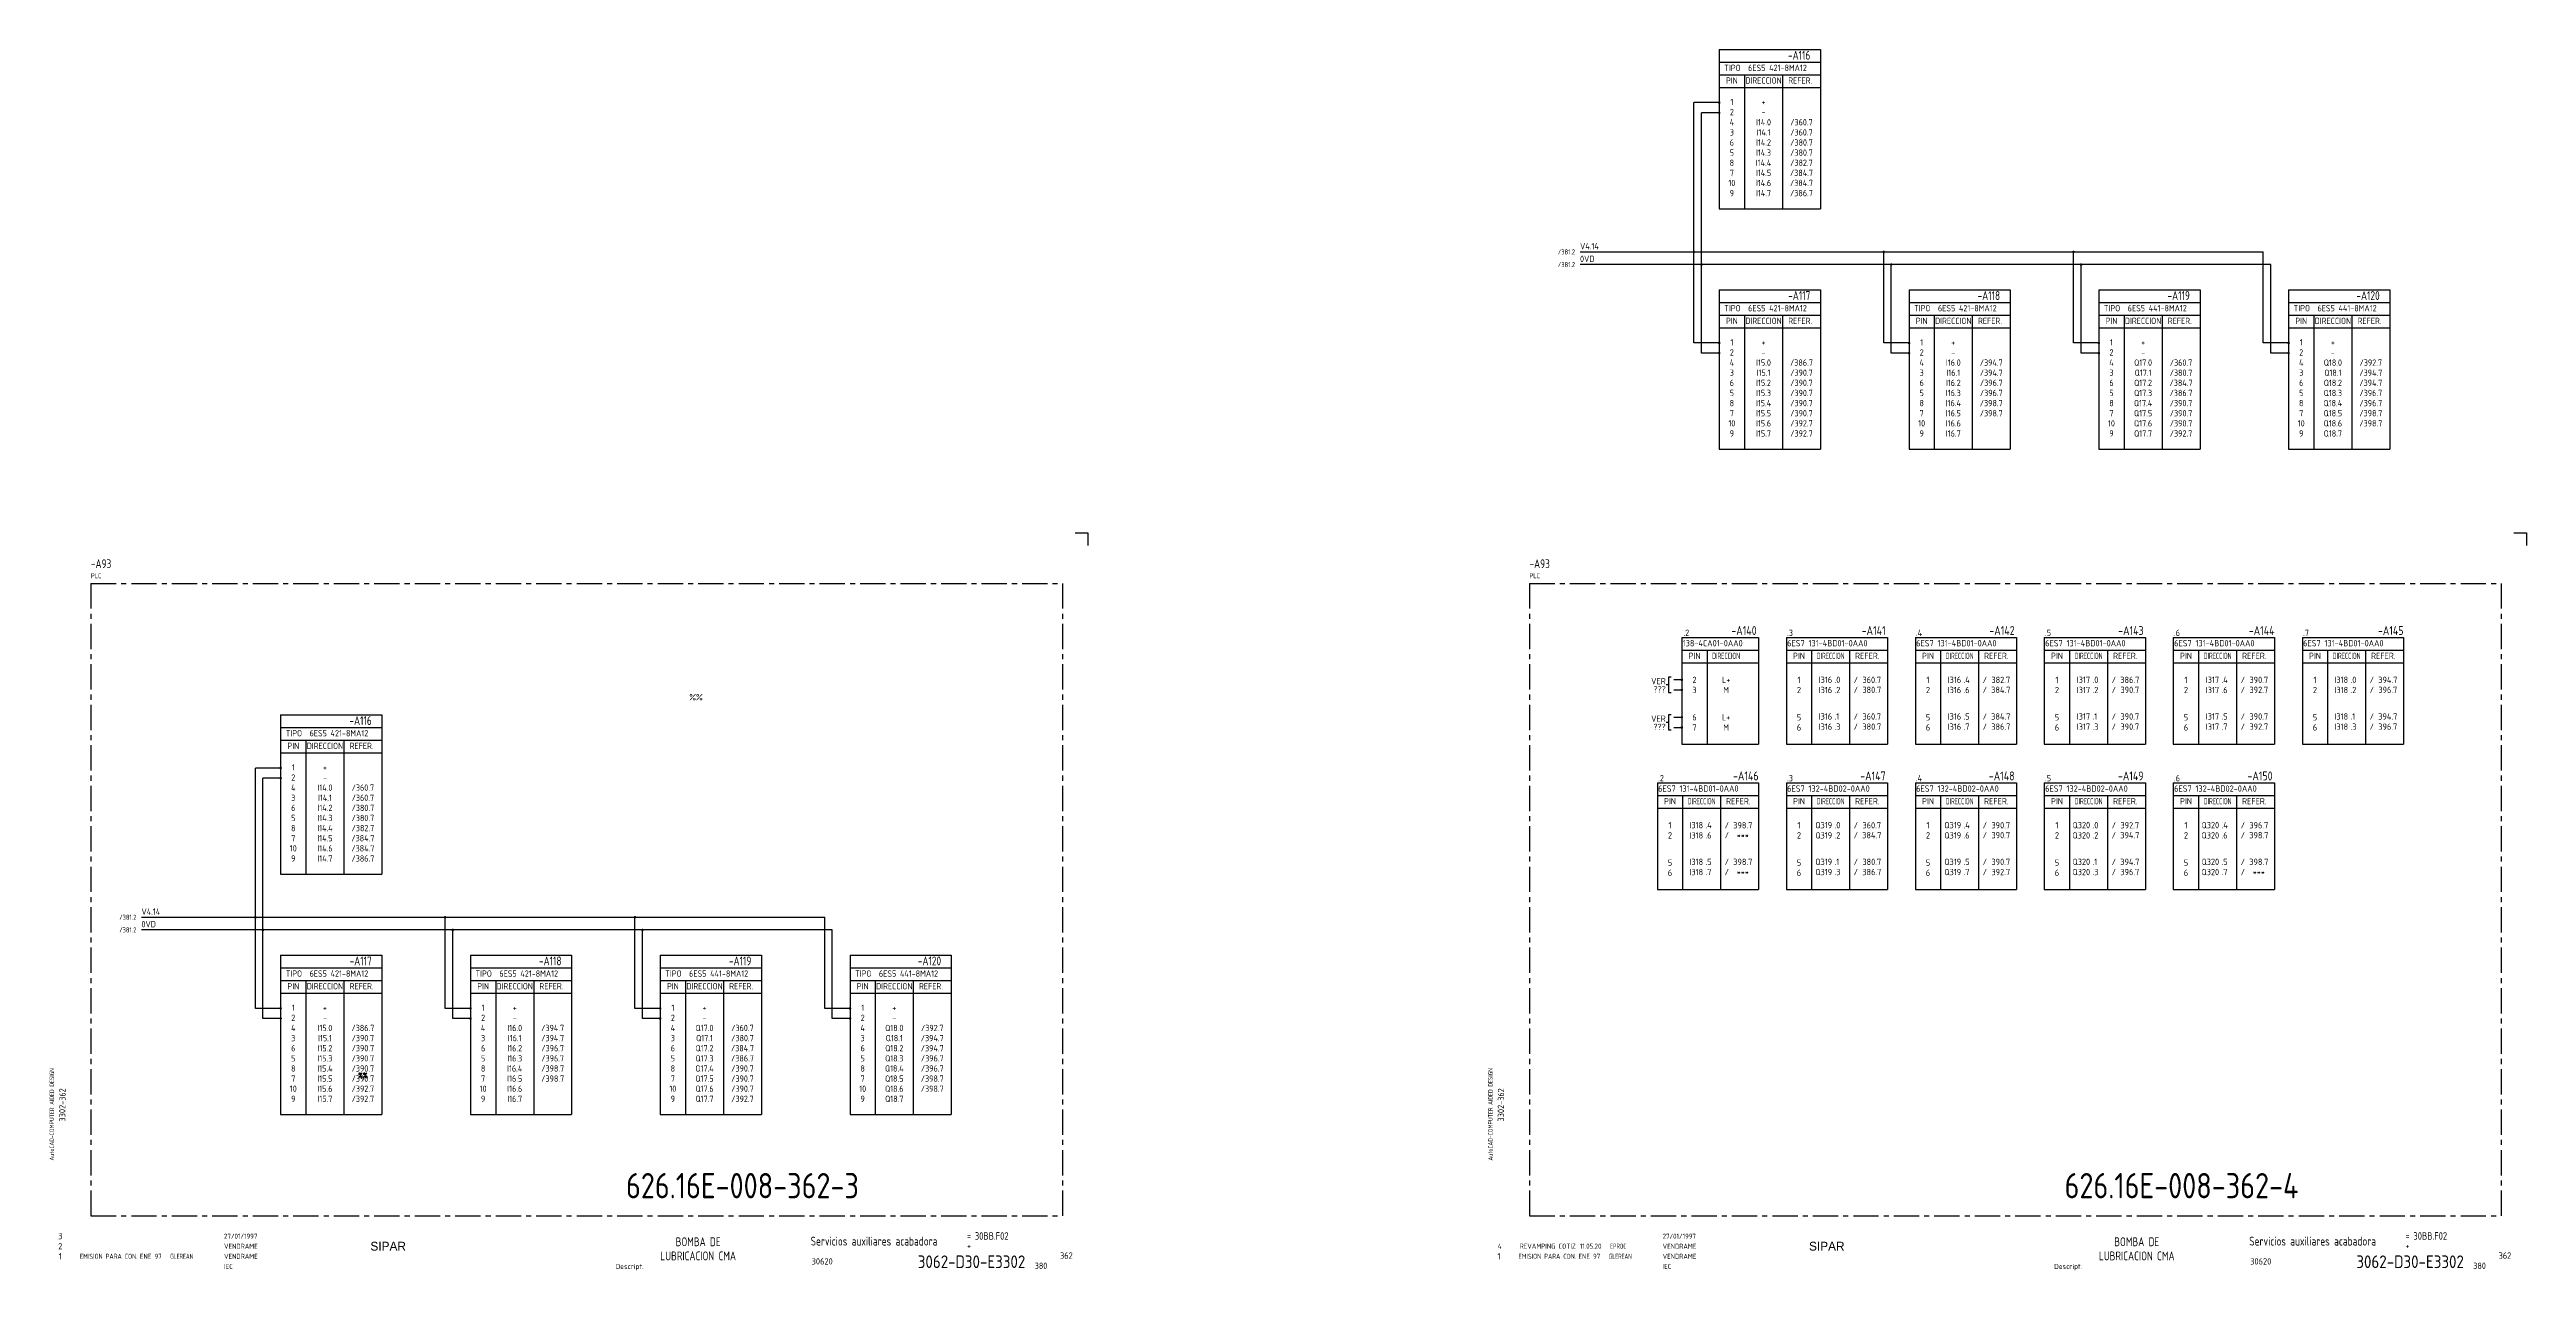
# Model space of a CAD drawing. Extents: x 10 to 988, y 5 to 488.
import ezdxf
from ezdxf.enums import TextEntityAlignment as Align

# ---------------------------------------------------------------- set-up
doc = ezdxf.new("R2010")
doc.units = 0
doc.header["$LTSCALE"] = 8
doc.header["$MEASUREMENT"] = 0
doc.linetypes.add('CENTER', pattern=[2, 1.25, -0.25, 0.25, -0.25])
doc.layers.get('0').update_dxf_attribs({"linetype": 'CONTINUOUS'})
doc.layers.add('CART', color=7, linetype='CONTINUOUS')
doc.styles.add('DIN', font='DIN', dxfattribs={"width": 0.85})
doc.styles.add('SIMPLEX', font='SIMPLEX', dxfattribs={"width": 0.9})
doc.styles.add('UNIV', font='UNIV')

# ---------------------------------------------------------------- blocks, each defined once
blk = doc.blocks.new('WB-FG100')
at = {"layer": 'CART', "color": 1}
for p, q in [((415, 297), (420, 297)), ((420, 297), (420, 292))]:
    blk.add_line(p, q, dxfattribs=at)
at = {"layer": 'CART', "color": 1, "style": 'DIN', "width": 0.8}
blk.add_text('AutoCAD-COMPUTER AIDED DESIGN', height=1.8, rotation=90, dxfattribs=at).set_placement((11.47, 48.84))
at = {"layer": 'CART', "color": 3, "style": 'DIN', "width": 0.8}
for s, p in [('=', (372.24, 17.91)), ('+', (372.24, 13.87))]:
    blk.add_text(s, height=2.5, dxfattribs=at).set_placement(p)
at = {"layer": 'CART', "color": 7, "style": 'DIN', "width": 0.9}
blk.add_attdef('FILE', text='', height=2.5, rotation=90, dxfattribs=at).set_placement((15.95, 68.38), align=Align.CENTER)
for tag, p in [('MOD-3', (13.92, 19)), ('MOD-2', (13.92, 15)), ('MOD-1', (13.92, 11)), ('NR.COMMESSA', (315, 9))]:
    blk.add_attdef(tag, text='', height=2.5, dxfattribs=at).set_placement(p, align=Align.MIDDLE)
at = {"layer": 'CART', "color": 7, "style": 'DIN'}
for tag, width, p in [('REV-3', 0.9, (21.66, 19)), ('DATA-3', 0.9, (45.37, 19)), ('NOME-3', 0.9, (57.37, 19)), ('REV-2', 0.9, (21.66, 15)), ('REV-1', 0.9, (21.66, 11)), ('DATA-2', 0.9, (45.37, 15)), ('DATA-1', 0.9, (45.37, 11)), ('NOME-1', 0.7, (57.37, 11)), ('NOME-2', 0.9, (57.37, 15))]:
    blk.add_attdef(tag, text='', height=2, dxfattribs=dict(at, width=width)).set_placement(p, align=Align.MIDDLE_LEFT)
at = {"layer": 'CART', "color": 7, "style": 'DIN', "width": 0.9}
for tag, p, height in [('DATA', (78.64, 17.94), 2), ('ESECUTORE', (78.64, 13.97), 2), ('CONTROLLORE', (78.64, 9.99), 2), ('NORMA', (78.64, 6.01), 2), ('SEGUE', (398.93, 5.65), 2.8)]:
    blk.add_attdef(tag, p, '', height=height, dxfattribs=at)
at = {"layer": 'CART', "color": 2, "style": 'DIN', "width": 0.9}
for tag, p in [('TITOLO-1/3', (266.5, 18.23)), ('TITOLO-3/3', (266.5, 8.13)), ('TITOLO-2/3', (266.5, 13.18)), ('TITOLO-2/2', (266.5, 10.68)), ('TITOLO-1/2', (266.5, 15.73))]:
    blk.add_attdef(tag, text='', height=3.5, dxfattribs=at).set_placement(p, align=Align.MIDDLE)
at = {"layer": 'CART', "color": 3, "style": 'DIN', "width": 0.9}
blk.add_attdef('ASSIEME', text='', height=3.5, dxfattribs=at).set_placement((334, 17), align=Align.MIDDLE)
at = {"layer": 'CART', "color": 2, "style": 'DIN', "width": 0.9}
blk.add_attdef('DISEGNO', text='', height=5, dxfattribs=at).set_placement((395.27, 6.35), align=Align.RIGHT)
at = {"layer": 'CART', "color": 3, "style": 'DIN', "width": 0.85}
for tag, p in [('=', (375.33, 16.63)), ('+', (375.33, 12.76))]:
    blk.add_attdef(tag, text='', height=3, dxfattribs=at).set_placement(p, align=Align.BOTTOM_LEFT)
at = {"layer": 'CART', "color": 3, "style": 'DIN', "width": 0.9}
blk.add_attdef('FOGLIO', text='', height=2.8, dxfattribs=at).set_placement((414.2, 9.56), align=Align.RIGHT)
at = {"layer": 'CART', "color": 1, "style": 'DIN', "width": 0.9}
blk.add_attdef('TIPOLOGIA', (233.37, 6), '', height=2, dxfattribs=at)

msp = doc.modelspace()

# ---------------------------------------------------------------- linework, layer by layer
at = {"color": 3}
for p, q in [((669.5, 488), (669.5, 425)), ((669.5, 488), (709.5, 488)), ((669.5, 483), (709.5, 483)), ((709.5, 488), (709.5, 425)), ((669.5, 478), (709.5, 478)), ((669.5, 473), (709.5, 473)), ((679.5, 478), (679.5, 425)), ((694.5, 478), (694.5, 425)), ((669.5, 425), (709.5, 425)), ((669.5, 393), (669.5, 330)), ((669.5, 393), (709.5, 393)), ((709.5, 393), (709.5, 330)), ((744.5, 393), (784.5, 393)), ((744.5, 393), (744.5, 330)), ((784.5, 393), (784.5, 330)), ((819.5, 393), (859.5, 393)), ((819.5, 393), (819.5, 330)), ((859.5, 393), (859.5, 330)), ((894.5, 393), (934.5, 393)), ((894.5, 393), (894.5, 330)), ((934.5, 393), (934.5, 330)), ((669.5, 388), (709.5, 388)), ((669.5, 383), (709.5, 383)), ((679.5, 383), (679.5, 330)), ((694.5, 383), (694.5, 330)), ((744.5, 388), (784.5, 388)), ((744.5, 383), (784.5, 383)), ((754.5, 383), (754.5, 330)), ((769.5, 383), (769.5, 330)), ((819.5, 388), (859.5, 388)), ((819.5, 383), (859.5, 383)), ((829.5, 383), (829.5, 330)), ((844.5, 383), (844.5, 330)), ((894.5, 388), (934.5, 388)), ((894.5, 383), (934.5, 383)), ((904.5, 383), (904.5, 330)), ((919.5, 383), (919.5, 330)), ((669.5, 378), (709.5, 378)), ((744.5, 378), (784.5, 378)), ((819.5, 378), (859.5, 378)), ((894.5, 378), (934.5, 378)), ((669.5, 330), (709.5, 330)), ((744.5, 330), (784.5, 330)), ((819.5, 330), (859.5, 330)), ((894.5, 330), (934.5, 330)), ((654.72, 255.59), (654.72, 213.46)), ((654.72, 255.59), (685.04, 255.59)), ((685.04, 255.59), (685.04, 213.46)), ((696.02, 255.59), (736.02, 255.59)), ((696.02, 255.59), (696.02, 213.46)), ((736.02, 255.59), (736.02, 213.46)), ((747, 255.59), (747, 213.46)), ((747, 255.59), (787, 255.59)), ((787, 255.59), (787, 213.46)), ((797.97, 255.59), (837.97, 255.59)), ((797.97, 255.59), (797.97, 213.46)), ((837.97, 255.59), (837.97, 213.46)), ((848.95, 255.59), (888.95, 255.59)), ((848.95, 255.59), (848.95, 213.46)), ((888.95, 255.59), (888.95, 213.46)), ((899.93, 255.59), (939.93, 255.59)), ((899.93, 255.59), (899.93, 213.46)), ((939.93, 255.59), (939.93, 213.46)), ((654.72, 250.59), (685.04, 250.59)), ((654.72, 245.59), (685.04, 245.59)), ((664.72, 250.59), (664.72, 213.46)), ((696.02, 250.59), (736.02, 250.59)), ((696.02, 245.59), (736.02, 245.59)), ((706.02, 250.59), (706.02, 213.46)), ((721.02, 250.59), (721.02, 213.46)), ((747, 250.59), (787, 250.59)), ((747, 245.59), (787, 245.59)), ((757, 250.59), (757, 213.46)), ((772, 250.59), (772, 213.46)), ((797.97, 250.59), (837.97, 250.59)), ((797.97, 245.59), (837.97, 245.59)), ((807.97, 250.59), (807.97, 213.46)), ((822.97, 250.59), (822.97, 213.46)), ((848.95, 250.59), (888.95, 250.59)), ((848.95, 245.59), (888.95, 245.59)), ((858.95, 250.59), (858.95, 213.46)), ((873.95, 250.59), (873.95, 213.46)), ((899.93, 250.59), (939.93, 250.59)), ((899.93, 245.59), (939.93, 245.59)), ((909.93, 250.59), (909.93, 213.46)), ((924.93, 250.59), (924.93, 213.46)), ((101, 225), (101, 162)), ((101, 225), (141, 225)), ((101, 220), (141, 220)), ((141, 225), (141, 162)), ((101, 215), (141, 215)), ((101, 210), (141, 210)), ((111, 215), (111, 162)), ((126, 215), (126, 162)), ((654.72, 213.46), (685.04, 213.46)), ((696.02, 213.46), (736.02, 213.46)), ((747, 213.46), (787, 213.46)), ((797.97, 213.46), (837.97, 213.46)), ((848.95, 213.46), (888.95, 213.46)), ((899.93, 213.46), (939.93, 213.46)), ((645.04, 198.13), (685.04, 198.13)), ((645.04, 198.13), (645.04, 156)), ((685.04, 198.13), (685.04, 156)), ((696.02, 198.13), (696.02, 156)), ((696.02, 198.13), (736.02, 198.13)), ((736.02, 198.13), (736.02, 156)), ((747, 198.13), (787, 198.13)), ((747, 198.13), (747, 156)), ((787, 198.13), (787, 156)), ((797.97, 198.13), (837.97, 198.13)), ((797.97, 198.13), (797.97, 156)), ((837.97, 198.13), (837.97, 156)), ((848.95, 198.13), (888.95, 198.13)), ((848.95, 198.13), (848.95, 156)), ((888.95, 198.13), (888.95, 156)), ((645.04, 193.13), (685.04, 193.13)), ((645.04, 188.13), (685.04, 188.13)), ((655.04, 193.13), (655.04, 156)), ((670.04, 193.13), (670.04, 156)), ((696.02, 193.13), (736.02, 193.13)), ((696.02, 188.13), (736.02, 188.13)), ((706.02, 193.13), (706.02, 156)), ((721.02, 193.13), (721.02, 156)), ((747, 193.13), (787, 193.13)), ((747, 188.13), (787, 188.13)), ((757, 193.13), (757, 156)), ((772, 193.13), (772, 156)), ((797.97, 193.13), (837.97, 193.13)), ((797.97, 188.13), (837.97, 188.13)), ((807.97, 193.13), (807.97, 156)), ((822.97, 193.13), (822.97, 156)), ((848.95, 193.13), (888.95, 193.13)), ((848.95, 188.13), (888.95, 188.13)), ((858.95, 193.13), (858.95, 156)), ((873.95, 193.13), (873.95, 156)), ((101, 162), (141, 162)), ((645.04, 156), (685.04, 156)), ((696.02, 156), (736.02, 156)), ((747, 156), (787, 156)), ((797.97, 156), (837.97, 156)), ((848.95, 156), (888.95, 156)), ((101, 130), (101, 67)), ((101, 130), (141, 130)), ((141, 130), (141, 67)), ((176, 130), (216, 130)), ((176, 130), (176, 67)), ((216, 130), (216, 67)), ((251, 130), (291, 130)), ((251, 130), (251, 67)), ((291, 130), (291, 67)), ((326, 130), (366, 130)), ((326, 130), (326, 67)), ((366, 130), (366, 67)), ((101, 125), (141, 125)), ((101, 120), (141, 120)), ((111, 120), (111, 67)), ((126, 120), (126, 67)), ((176, 125), (216, 125)), ((176, 120), (216, 120)), ((186, 120), (186, 67)), ((201, 120), (201, 67)), ((251, 125), (291, 125)), ((251, 120), (291, 120)), ((261, 120), (261, 67)), ((276, 120), (276, 67)), ((326, 125), (366, 125)), ((326, 120), (366, 120)), ((336, 120), (336, 67)), ((351, 120), (351, 67)), ((101, 115), (141, 115)), ((176, 115), (216, 115)), ((251, 115), (291, 115)), ((326, 115), (366, 115)), ((101, 67), (141, 67)), ((176, 67), (216, 67)), ((251, 67), (291, 67)), ((326, 67), (366, 67))]:
    msp.add_line(p, q, dxfattribs=at)
for p, q in [((659.5, 372), (659.5, 467)), ((669.5, 467), (659.5, 467)), ((662.5, 368), (662.5, 463)), ((669.5, 463), (662.5, 463)), ((614.5, 408), (884.5, 408)), ((887.5, 403), (614.5, 403)), ((734.5, 372), (734.5, 408)), ((737.5, 368), (737.5, 403)), ((809.5, 372), (809.5, 408)), ((812.5, 368), (812.5, 403)), ((884.5, 372), (884.5, 408)), ((887.5, 368), (887.5, 403)), ((669.5, 372), (659.5, 372)), ((744.5, 372), (734.5, 372)), ((819.5, 372), (809.5, 372)), ((894.5, 372), (884.5, 372)), ((669.5, 368), (662.5, 368)), ((744.5, 368), (737.5, 368)), ((819.5, 368), (812.5, 368)), ((894.5, 368), (887.5, 368)), ((649.5, 236.87), (648.5, 236.87)), ((649.5, 239.87), (649.5, 233.87)), ((650.5, 239.87), (649.5, 239.87)), ((654.72, 238.87), (651.6, 238.87)), ((649.5, 233.87), (650.5, 233.87)), ((651.6, 234.87), (654.72, 234.87)), ((649.5, 222.03), (648.5, 222.03)), ((649.5, 225.03), (649.5, 219.03)), ((650.5, 225.03), (649.5, 225.03)), ((649.5, 219.03), (650.5, 219.03)), ((654.72, 224.03), (651.6, 224.03)), ((651.6, 220.03), (654.72, 220.03)), ((91, 109), (91, 204)), ((101, 204), (91, 204)), ((94, 105), (94, 200)), ((101, 200), (94, 200)), ((46, 145), (316, 145)), ((319, 140), (46, 140)), ((166, 109), (166, 145)), ((169, 105), (169, 140)), ((241, 109), (241, 145)), ((244, 105), (244, 140)), ((316, 109), (316, 145)), ((319, 105), (319, 140)), ((101, 109), (91, 109)), ((176, 109), (166, 109)), ((251, 109), (241, 109)), ((326, 109), (316, 109)), ((101, 105), (94, 105)), ((176, 105), (169, 105)), ((251, 105), (244, 105)), ((326, 105), (319, 105))]:
    msp.add_line(p, q)
at = {"color": 3, "linetype": 'CENTER'}
for p, q in [((26, 277), (410, 277)), ((26, 277), (26, 27)), ((410, 277), (410, 27)), ((594.5, 277), (978.5, 277)), ((594.5, 277), (594.5, 27)), ((978.5, 277), (978.5, 27)), ((26, 27), (410, 27)), ((594.5, 27), (978.5, 27))]:
    msp.add_line(p, q, dxfattribs=at)
at = {"linetype": 'Continuous', "const_width": 0.5}
for points in [[(669.25, 467, 1), (669.75, 467, 1)], [(669.25, 463, 1), (669.75, 463, 1)], [(669.25, 372, 1), (669.75, 372, 1)], [(744.25, 372, 1), (744.75, 372, 1)], [(819.25, 372, 1), (819.75, 372, 1)], [(894.25, 372, 1), (894.75, 372, 1)], [(669.25, 368, 1), (669.75, 368, 1)], [(744.25, 368, 1), (744.75, 368, 1)], [(819.25, 368, 1), (819.75, 368, 1)], [(894.25, 368, 1), (894.75, 368, 1)], [(654.47, 238.87, 1), (654.97, 238.87, 1)], [(654.47, 234.87, 1), (654.97, 234.87, 1)], [(654.47, 224.03, 1), (654.97, 224.03, 1)], [(654.47, 220.03, 1), (654.97, 220.03, 1)], [(100.75, 204, 1), (101.25, 204, 1)], [(100.75, 200, 1), (101.25, 200, 1)], [(100.75, 109, 1), (101.25, 109, 1)], [(175.75, 109, 1), (176.25, 109, 1)], [(250.75, 109, 1), (251.25, 109, 1)], [(325.75, 109, 1), (326.25, 109, 1)], [(100.75, 105, 1), (101.25, 105, 1)], [(175.75, 105, 1), (176.25, 105, 1)], [(250.75, 105, 1), (251.25, 105, 1)], [(325.75, 105, 1), (326.25, 105, 1)]]:
    msp.add_lwpolyline(points, format="xyb", close=True, dxfattribs=at)
at = {"const_width": 0.5}
for points in [[(659.25, 408, 1), (659.75, 408, 1)], [(662.25, 403, 1), (662.75, 403, 1)], [(734.25, 408, 1), (734.75, 408, 1)], [(737.25, 403, 1), (737.75, 403, 1)], [(809.25, 408, 1), (809.75, 408, 1)], [(812.25, 403, 1), (812.75, 403, 1)], [(90.75, 145, 1), (91.25, 145, 1)], [(93.75, 140, 1), (94.25, 140, 1)], [(165.75, 145, 1), (166.25, 145, 1)], [(168.75, 140, 1), (169.25, 140, 1)], [(240.75, 145, 1), (241.25, 145, 1)], [(243.75, 140, 1), (244.25, 140, 1)]]:
    msp.add_lwpolyline(points, format="xyb", close=True, dxfattribs=at)

# ---------------------------------------------------------------- block references
at = {"layer": 'CART'}
ref = msp.add_blockref('WB-FG100', (0, 0), dxfattribs=at)
ref.add_attrib('TIPOLOGIA', 'Descript.', (233.37, 6), dxfattribs={"color": 1, "height": 2, "style": 'DIN', "width": 0.9})
ref.add_attrib('ASSIEME', 'Servicios auxiliares acabadora', dxfattribs={"color": 3, "height": 3.5, "style": 'DIN', "width": 0.8}).set_placement((335.5, 17), align=Align.MIDDLE)
ref.add_attrib('=', '30BB.F02', dxfattribs={"color": 3, "height": 3, "style": 'DIN', "width": 0.85}).set_placement((375.33, 16.63), align=Align.BOTTOM_LEFT)
ref.add_attrib('NR.COMMESSA', '30620', dxfattribs={"color": 7, "height": 2.5, "style": 'DIN', "width": 0.9}).set_placement((315, 9), align=Align.MIDDLE)
ref.add_attrib('DISEGNO', '3062-D30-E3302', dxfattribs={"color": 2, "height": 5, "style": 'DIN', "width": 0.9}).set_placement((395.27, 6.35), align=Align.RIGHT)
ref.add_attrib('DATA', '27/01/1997', (78.64, 17.94), dxfattribs={"color": 7, "height": 2, "style": 'DIN', "width": 0.85})
ref.add_attrib('ESECUTORE', 'VENDRAME', (78.64, 13.97), dxfattribs={"color": 7, "height": 2, "style": 'DIN', "width": 0.85})
ref.add_attrib('CONTROLLORE', 'VENDRAME', (78.64, 9.99), dxfattribs={"color": 7, "height": 2, "style": 'DIN', "width": 0.85})
ref.add_attrib('NORMA', 'IEC', (78.64, 6.01), dxfattribs={"color": 7, "height": 2, "style": 'DIN', "width": 0.85})
ref.add_attrib('MOD-1', '1', dxfattribs={"color": 7, "height": 2.5, "style": 'DIN', "width": 0.9}).set_placement((13.92, 11), align=Align.MIDDLE)
ref.add_attrib('REV-1', 'EMISION PARA CON.', dxfattribs={"color": 7, "height": 2, "style": 'DIN', "width": 0.8}).set_placement((21.66, 11), align=Align.MIDDLE_LEFT)
ref.add_attrib('DATA-1', 'ENE 97', dxfattribs={"color": 7, "height": 2, "style": 'DIN', "width": 0.85}).set_placement((45.37, 11), align=Align.MIDDLE_LEFT)
ref.add_attrib('NOME-1', 'GLEREAN', dxfattribs={"color": 7, "height": 2, "style": 'DIN', "width": 0.7}).set_placement((57.37, 11), align=Align.MIDDLE_LEFT)
ref.add_attrib('MOD-2', '2', dxfattribs={"color": 7, "height": 2.5, "style": 'DIN', "width": 0.9}).set_placement((13.92, 15), align=Align.MIDDLE)
ref.add_attrib('MOD-3', '3', dxfattribs={"color": 7, "height": 2.5, "style": 'DIN', "width": 0.9}).set_placement((13.92, 19), align=Align.MIDDLE)
ref.add_attrib('FILE', '3302-', dxfattribs={"color": 7, "height": 2.5, "rotation": 90, "style": 'DIN', "width": 0.9}).set_placement((15.95, 68.38), align=Align.CENTER)
ref = msp.add_blockref('WB-FG100', (568.5, 0), dxfattribs=at)
ref.add_attrib('TIPOLOGIA', 'Descript.', (801.87, 6), dxfattribs={"color": 1, "height": 2, "style": 'DIN', "width": 0.9})
ref.add_attrib('ASSIEME', 'Servicios auxiliares acabadora', dxfattribs={"color": 3, "height": 3.5, "style": 'DIN', "width": 0.8}).set_placement((904, 17), align=Align.MIDDLE)
ref.add_attrib('=', '30BB.F02', dxfattribs={"color": 3, "height": 3, "style": 'DIN', "width": 0.85}).set_placement((943.83, 16.63), align=Align.BOTTOM_LEFT)
ref.add_attrib('NR.COMMESSA', '30620', dxfattribs={"color": 7, "height": 2.5, "style": 'DIN', "width": 0.9}).set_placement((883.5, 9), align=Align.MIDDLE)
ref.add_attrib('DISEGNO', '3062-D30-E3302', dxfattribs={"color": 2, "height": 5, "style": 'DIN', "width": 0.9}).set_placement((963.77, 6.35), align=Align.RIGHT)
ref.add_attrib('DATA', '27/01/1997', (647.14, 17.94), dxfattribs={"color": 7, "height": 2, "style": 'DIN', "width": 0.85})
ref.add_attrib('ESECUTORE', 'VENDRAME', (647.14, 13.97), dxfattribs={"color": 7, "height": 2, "style": 'DIN', "width": 0.85})
ref.add_attrib('CONTROLLORE', 'VENDRAME', (647.14, 9.99), dxfattribs={"color": 7, "height": 2, "style": 'DIN', "width": 0.85})
ref.add_attrib('NORMA', 'IEC', (647.14, 6.01), dxfattribs={"color": 7, "height": 2, "style": 'DIN', "width": 0.85})
ref.add_attrib('MOD-1', '1', dxfattribs={"color": 7, "height": 2.5, "style": 'DIN', "width": 0.9}).set_placement((582.42, 11), align=Align.MIDDLE)
ref.add_attrib('REV-1', 'EMISION PARA CON.', dxfattribs={"color": 7, "height": 2, "style": 'DIN', "width": 0.8}).set_placement((590.16, 11), align=Align.MIDDLE_LEFT)
ref.add_attrib('DATA-1', 'ENE 97', dxfattribs={"color": 7, "height": 2, "style": 'DIN', "width": 0.85}).set_placement((613.87, 11), align=Align.MIDDLE_LEFT)
ref.add_attrib('NOME-1', 'GLEREAN', dxfattribs={"color": 7, "height": 2, "style": 'DIN', "width": 0.7}).set_placement((625.87, 11), align=Align.MIDDLE_LEFT)
ref.add_attrib('FILE', '3302-', dxfattribs={"color": 7, "height": 2.5, "rotation": 90, "style": 'DIN', "width": 0.9}).set_placement((584.45, 68.38), align=Align.CENTER)

# ---------------------------------------------------------------- texts
at = {"style": 'DIN'}
for s, height, width, p in [('TIPO  6ES5 421-8MA12', 2.5, 0.8, (671.5, 479.5)), ('V4.14', 2.5, 0.8, (614.5, 409)), ('0VD', 2.5, 0.8, (614.5, 404)), ('TIPO  6ES5 421-8MA12', 2.5, 0.8, (671.5, 384.5)), ('TIPO  6ES5 421-8MA12', 2.5, 0.8, (746.5, 384.5)), ('TIPO  6ES5 441-8MA12', 2.5, 0.8, (821.5, 384.5)), ('TIPO  6ES5 441-8MA12', 2.5, 0.8, (896.5, 384.5)), ('PLC', 2, 0.8, (26, 279)), ('PLC', 2, 0.8, (594.5, 279)), ('138-4CA01-0AA0', 2.5, 0.85, (655.05, 252.09)), ('6ES7 131-4BD01-0AA0', 2.5, 0.85, (696.34, 252.09)), ('6ES7 131-4BD01-0AA0', 2.5, 0.85, (747.32, 252.09)), ('6ES7 131-4BD01-0AA0', 2.5, 0.85, (798.3, 252.09)), ('6ES7 131-4BD01-0AA0', 2.5, 0.85, (849.27, 252.09)), ('6ES7 131-4BD01-0AA0', 2.5, 0.85, (900.25, 252.09)), ('.0', 2.5, 0.85, (715.05, 237.64)), ('.2', 2.5, 0.85, (715.05, 233.59)), ('.4', 2.5, 0.85, (766.03, 237.64)), ('.6', 2.5, 0.85, (766.03, 233.59)), ('.0', 2.5, 0.85, (817.01, 237.64)), ('.2', 2.5, 0.85, (817.01, 233.59)), ('.4', 2.5, 0.85, (867.99, 237.64)), ('.6', 2.5, 0.85, (867.99, 233.59)), ('.0', 2.5, 0.85, (918.97, 237.64)), ('.2', 2.5, 0.85, (918.97, 233.59)), ('%%', 2.5, 0.85, (262.5, 230.75)), ('.1', 2.5, 0.85, (715.05, 223.14)), ('.5', 2.5, 0.85, (766.03, 223.14)), ('.1', 2.5, 0.85, (817.01, 223.14)), ('.5', 2.5, 0.85, (867.99, 223.14)), ('.1', 2.5, 0.85, (918.97, 223.14)), ('TIPO  6ES5 421-8MA12', 2.5, 0.8, (103, 216.5)), ('.3', 2.5, 0.85, (715.05, 219.1)), ('.7', 2.5, 0.85, (766.03, 219.1)), ('.3', 2.5, 0.85, (817.01, 219.1)), ('.7', 2.5, 0.85, (867.99, 219.1)), ('.3', 2.5, 0.85, (918.97, 219.1)), ('6ES7 131-4BD01-0AA0', 2.5, 0.85, (645.36, 194.63)), ('6ES7 132-4BD02-0AA0', 2.5, 0.85, (696.34, 194.63)), ('6ES7 132-4BD02-0AA0', 2.5, 0.85, (747.32, 194.63)), ('6ES7 132-4BD02-0AA0', 2.5, 0.85, (798.3, 194.63)), ('6ES7 132-4BD02-0AA0', 2.5, 0.85, (849.27, 194.63)), ('.4', 2.5, 0.85, (664.07, 180.17)), ('.6', 2.5, 0.85, (664.07, 176.13)), ('.0', 2.5, 0.85, (715.05, 180.17)), ('.2', 2.5, 0.85, (715.05, 176.13)), ('.4', 2.5, 0.85, (766.03, 180.17)), ('.6', 2.5, 0.85, (766.03, 176.13)), ('.0', 2.5, 0.85, (817.01, 180.17)), ('.2', 2.5, 0.85, (817.01, 176.13)), ('.4', 2.5, 0.85, (867.99, 180.17)), ('.6', 2.5, 0.85, (867.99, 176.13)), ('.5', 2.5, 0.85, (664.07, 165.68)), ('.1', 2.5, 0.85, (715.05, 165.68)), ('.5', 2.5, 0.85, (766.03, 165.68)), ('.1', 2.5, 0.85, (817.01, 165.68)), ('.5', 2.5, 0.85, (867.99, 165.68)), ('.7', 2.5, 0.85, (664.07, 161.64)), ('.3', 2.5, 0.85, (715.05, 161.64)), ('.7', 2.5, 0.85, (766.03, 161.64)), ('.3', 2.5, 0.85, (817.01, 161.64)), ('.7', 2.5, 0.85, (867.99, 161.64)), ('V4.14', 2.5, 0.8, (46, 146)), ('0VD', 2.5, 0.8, (46, 141)), ('TIPO  6ES5 421-8MA12', 2.5, 0.8, (103, 121.5)), ('TIPO  6ES5 421-8MA12', 2.5, 0.8, (178, 121.5)), ('TIPO  6ES5 441-8MA12', 2.5, 0.8, (253, 121.5)), ('TIPO  6ES5 441-8MA12', 2.5, 0.8, (328, 121.5)), ('380', 2.5, 0.8, (399, 6)), ('380', 2.5, 0.8, (967.5, 6))]:
    msp.add_text(s, height=height, dxfattribs=dict(at, width=width)).set_placement(p)
at = {"color": 3, "style": 'DIN'}
for s, height, width, p in [('-A116', 3.5, 0.8, (705.5, 484)), ('-A117', 3.5, 0.8, (705.5, 389)), ('-A118', 3.5, 0.8, (780.5, 389)), ('-A119', 3.5, 0.8, (855.5, 389)), ('-A120', 3.5, 0.8, (930.5, 389)), ('-A140', 3.5, 0.85, (684.27, 256.59)), ('-A141', 3.5, 0.85, (735.25, 256.59)), ('-A142', 3.5, 0.85, (786.22, 256.59)), ('-A143', 3.5, 0.85, (837.2, 256.59)), ('-A144', 3.5, 0.85, (888.95, 256.59)), ('-A145', 3.5, 0.85, (939.93, 256.59)), ('-A116', 3.5, 0.8, (137, 221)), ('-A146', 3.5, 0.85, (685.04, 199.13)), ('-A147', 3.5, 0.85, (735.25, 199.13)), ('-A148', 3.5, 0.85, (786.22, 199.13)), ('-A149', 3.5, 0.85, (837.2, 199.13)), ('-A150', 3.5, 0.85, (888.18, 199.13)), ('-A117', 3.5, 0.8, (137, 126)), ('-A118', 3.5, 0.8, (212, 126)), ('-A119', 3.5, 0.8, (287, 126)), ('-A120', 3.5, 0.8, (362, 126)), ('362', 2.56, 0.8, (414, 10)), ('362', 2.56, 0.8, (982.5, 10))]:
    msp.add_text(s, height=height, dxfattribs=dict(at, width=width)).set_placement(p, align=Align.RIGHT)
at = {"style": 'DIN'}
for s, width, p in [('PIN', 0.8, (674.5, 474.5)), ('DIRECCION', 0.8, (687, 474.5)), ('REFER.', 0.8, (701.5, 474.5)), ('4', 0.8, (674.5, 458)), ('2', 0.8, (674.5, 462)), ('1', 0.8, (674.5, 466)), ('I14.0', 0.8, (687, 458)), ('+', 0.8, (687, 466)), ('-', 0.8, (687, 462)), ('/360.7', 0.8, (702, 458)), ('3', 0.8, (674.5, 454)), ('6', 0.8, (674.5, 450)), ('I14.2', 0.8, (687, 450)), ('I14.1', 0.8, (687, 454)), ('/380.7', 0.8, (702, 450)), ('/360.7', 0.8, (702, 454)), ('7', 0.8, (674.5, 438)), ('5', 0.8, (674.5, 446)), ('8', 0.8, (674.5, 442)), ('I14.4', 0.8, (687, 442)), ('I14.5', 0.8, (687, 438)), ('I14.3', 0.8, (687, 446)), ('/384.7', 0.8, (702, 438)), ('/380.7', 0.8, (702, 446)), ('/382.7', 0.8, (702, 442)), ('10', 0.8, (674.5, 434)), ('9', 0.8, (674.5, 430)), ('I14.6', 0.8, (687, 434)), ('I14.7', 0.8, (687, 430)), ('/384.7', 0.8, (702, 434)), ('/386.7', 0.8, (702, 430)), ('PIN', 0.8, (674.5, 379.5)), ('DIRECCION', 0.8, (687, 379.5)), ('REFER.', 0.8, (701.5, 379.5)), ('PIN', 0.8, (749.5, 379.5)), ('DIRECCION', 0.8, (762, 379.5)), ('REFER.', 0.8, (776.5, 379.5)), ('PIN', 0.8, (824.5, 379.5)), ('DIRECCION', 0.8, (837, 379.5)), ('REFER.', 0.8, (851.5, 379.5)), ('PIN', 0.8, (899.5, 379.5)), ('DIRECCION', 0.8, (912, 379.5)), ('REFER.', 0.8, (926.5, 379.5)), ('1', 0.8, (674.5, 371)), ('+', 0.8, (687, 371)), ('1', 0.8, (749.5, 371)), ('+', 0.8, (762, 371)), ('1', 0.8, (824.5, 371)), ('+', 0.8, (837, 371)), ('1', 0.8, (899.5, 371)), ('+', 0.8, (912, 371)), ('4', 0.8, (674.5, 363)), ('2', 0.8, (674.5, 367)), ('I15.0', 0.8, (687, 363)), ('-', 0.8, (687, 367)), ('/386.7', 0.8, (702, 363)), ('4', 0.8, (749.5, 363)), ('2', 0.8, (749.5, 367)), ('I16.0', 0.8, (762, 363)), ('-', 0.8, (762, 367)), ('/394.7', 0.8, (777, 363)), ('4', 0.8, (824.5, 363)), ('2', 0.8, (824.5, 367)), ('Q17.0', 0.8, (837, 363)), ('-', 0.8, (837, 367)), ('/360.7', 0.8, (852, 363)), ('4', 0.8, (899.5, 363)), ('2', 0.8, (899.5, 367)), ('Q18.0', 0.8, (912, 363)), ('-', 0.8, (912, 367)), ('/392.7', 0.8, (927, 363)), ('3', 0.8, (674.5, 359)), ('5', 0.8, (674.5, 351)), ('6', 0.8, (674.5, 355)), ('I15.3', 0.8, (687, 351)), ('I15.2', 0.8, (687, 355)), ('I15.1', 0.8, (687, 359)), ('/390.7', 0.8, (702, 359)), ('/390.7', 0.8, (702, 355)), ('/390.7', 0.8, (702, 351)), ('3', 0.8, (749.5, 359)), ('5', 0.8, (749.5, 351)), ('6', 0.8, (749.5, 355)), ('I16.3', 0.8, (762, 351)), ('I16.2', 0.8, (762, 355)), ('I16.1', 0.8, (762, 359)), ('/394.7', 0.8, (777, 359)), ('/396.7', 0.8, (777, 355)), ('/396.7', 0.8, (777, 351)), ('3', 0.8, (824.5, 359)), ('5', 0.8, (824.5, 351)), ('6', 0.8, (824.5, 355)), ('Q17.3', 0.8, (837, 351)), ('Q17.2', 0.8, (837, 355)), ('Q17.1', 0.8, (837, 359)), ('/384.7', 0.8, (852, 355)), ('/386.7', 0.8, (852, 351)), ('/380.7', 0.8, (852, 359)), ('3', 0.8, (899.5, 359)), ('5', 0.8, (899.5, 351)), ('6', 0.8, (899.5, 355)), ('Q18.3', 0.8, (912, 351)), ('Q18.2', 0.8, (912, 355)), ('Q18.1', 0.8, (912, 359)), ('/394.7', 0.8, (927, 359)), ('/394.7', 0.8, (927, 355)), ('/396.7', 0.8, (927, 351)), ('7', 0.8, (674.5, 343)), ('8', 0.8, (674.5, 347)), ('I15.4', 0.8, (687, 347)), ('I15.5', 0.8, (687, 343)), ('/390.7', 0.8, (702, 347)), ('/390.7', 0.8, (702, 343)), ('7', 0.8, (749.5, 343)), ('8', 0.8, (749.5, 347)), ('I16.4', 0.8, (762, 347)), ('I16.5', 0.8, (762, 343)), ('/398.7', 0.8, (777, 347)), ('/398.7', 0.8, (777, 343)), ('7', 0.8, (824.5, 343)), ('8', 0.8, (824.5, 347)), ('Q17.4', 0.8, (837, 347)), ('Q17.5', 0.8, (837, 343)), ('/390.7', 0.8, (852, 347)), ('/390.7', 0.8, (852, 343)), ('7', 0.8, (899.5, 343)), ('8', 0.8, (899.5, 347)), ('Q18.4', 0.8, (912, 347)), ('Q18.5', 0.8, (912, 343)), ('/398.7', 0.8, (927, 343)), ('/396.7', 0.8, (927, 347)), ('10', 0.8, (674.5, 339)), ('9', 0.8, (674.5, 335)), ('I15.6', 0.8, (687, 339)), ('I15.7', 0.8, (687, 335)), ('/392.7', 0.8, (702, 339)), ('/392.7', 0.8, (702, 335)), ('10', 0.8, (749.5, 339)), ('9', 0.8, (749.5, 335)), ('I16.6', 0.8, (762, 339)), ('I16.7', 0.8, (762, 335)), ('10', 0.8, (824.5, 339)), ('9', 0.8, (824.5, 335)), ('Q17.6', 0.8, (837, 339)), ('Q17.7', 0.8, (837, 335)), ('/390.7', 0.8, (852, 339)), ('/392.7', 0.8, (852, 335)), ('10', 0.8, (899.5, 339)), ('9', 0.8, (899.5, 335)), ('Q18.6', 0.8, (912, 339)), ('Q18.7', 0.8, (912, 335)), ('/398.7', 0.8, (927, 339)), ('.2', 0.85, (656.51, 256.19)), ('.3', 0.85, (697.47, 256.19)), ('.4', 0.85, (748.45, 256.19)), ('.5', 0.85, (799.43, 256.19)), ('.6', 0.85, (850.4, 256.19)), ('.7', 0.85, (901.38, 256.19)), ('PIN', 0.85, (659.72, 247.09)), ('PIN', 0.85, (701.02, 247.09)), ('REFER.', 0.85, (728.02, 247.09)), ('PIN', 0.85, (752, 247.09)), ('REFER.', 0.85, (779, 247.09)), ('PIN', 0.85, (802.97, 247.09)), ('REFER.', 0.85, (829.97, 247.09)), ('PIN', 0.85, (853.95, 247.09)), ('REFER.', 0.85, (880.95, 247.09)), ('PIN', 0.85, (904.93, 247.09)), ('REFER.', 0.85, (931.93, 247.09)), ('3', 0.85, (659.72, 233.59)), ('2', 0.85, (659.72, 237.59)), ('L+', 0.85, (672.22, 237.59)), ('M', 0.85, (672.22, 233.59)), ('2', 0.85, (701.02, 233.59)), ('1', 0.85, (701.02, 237.59)), ('/', 0.85, (723.48, 237.59)), ('/', 0.85, (723.48, 233.66)), ('380.7', 0.85, (729.79, 233.66)), ('360.7', 0.85, (729.79, 237.59)), ('2', 0.85, (752, 233.59)), ('1', 0.85, (752, 237.59)), ('/', 0.85, (774.46, 237.59)), ('/', 0.85, (774.46, 233.66)), ('384.7', 0.85, (780.77, 233.66)), ('382.7', 0.85, (780.77, 237.59)), ('2', 0.85, (802.97, 233.59)), ('1', 0.85, (802.97, 237.59)), ('/', 0.85, (825.44, 237.59)), ('/', 0.85, (825.44, 233.66)), ('386.7', 0.85, (831.75, 237.59)), ('390.7', 0.85, (831.75, 233.66)), ('2', 0.85, (853.95, 233.59)), ('1', 0.85, (853.95, 237.59)), ('/', 0.85, (876.42, 237.59)), ('/', 0.85, (876.42, 233.66)), ('390.7', 0.85, (882.73, 237.59)), ('392.7', 0.85, (882.73, 233.66)), ('2', 0.85, (904.93, 233.59)), ('1', 0.85, (904.93, 237.59)), ('/', 0.85, (927.39, 237.59)), ('/', 0.85, (927.39, 233.66)), ('394.7', 0.85, (933.7, 237.59)), ('396.7', 0.85, (933.7, 233.66)), ('6', 0.85, (659.72, 222.8)), ('L+', 0.85, (672.22, 222.8)), ('5', 0.85, (701.02, 222.8)), ('/', 0.85, (723.48, 223.12)), ('360.7', 0.85, (729.79, 223.12)), ('5', 0.85, (752, 222.8)), ('/', 0.85, (774.46, 223.12)), ('384.7', 0.85, (780.77, 223.12)), ('5', 0.85, (802.97, 222.8)), ('/', 0.85, (825.44, 223.12)), ('390.7', 0.85, (831.75, 223.12)), ('5', 0.85, (853.95, 222.8)), ('/', 0.85, (876.42, 223.12)), ('390.7', 0.85, (882.73, 223.12)), ('5', 0.85, (904.93, 222.8)), ('/', 0.85, (927.39, 223.12)), ('394.7', 0.85, (933.7, 223.12)), ('7', 0.85, (659.72, 218.8)), ('M', 0.85, (672.22, 218.8)), ('6', 0.85, (701.02, 218.8)), ('/', 0.85, (723.48, 219.1)), ('380.7', 0.85, (729.79, 219.1)), ('6', 0.85, (752, 218.8)), ('/', 0.85, (774.46, 219.1)), ('386.7', 0.85, (780.77, 219.1)), ('6', 0.85, (802.97, 218.8)), ('/', 0.85, (825.44, 219.1)), ('390.7', 0.85, (831.75, 219.1)), ('6', 0.85, (853.95, 218.8)), ('/', 0.85, (876.42, 219.1)), ('392.7', 0.85, (882.73, 219.1)), ('6', 0.85, (904.93, 218.8)), ('/', 0.85, (927.39, 219.1)), ('396.7', 0.85, (933.7, 219.1)), ('PIN', 0.8, (106, 211.5)), ('DIRECCION', 0.8, (118.5, 211.5)), ('REFER.', 0.8, (133, 211.5)), ('4', 0.8, (106, 195)), ('2', 0.8, (106, 199)), ('1', 0.8, (106, 203)), ('I14.0', 0.8, (118.5, 195)), ('+', 0.8, (118.5, 203)), ('-', 0.8, (118.5, 199)), ('/360.7', 0.8, (133.5, 195)), ('.2', 0.85, (646.49, 198.73)), ('.3', 0.85, (697.47, 198.73)), ('.4', 0.85, (748.45, 198.73)), ('.5', 0.85, (799.43, 198.73)), ('.6', 0.85, (850.4, 198.73)), ('3', 0.8, (106, 191)), ('6', 0.8, (106, 187)), ('I14.2', 0.8, (118.5, 187)), ('I14.1', 0.8, (118.5, 191)), ('/380.7', 0.8, (133.5, 187)), ('/360.7', 0.8, (133.5, 191)), ('PIN', 0.85, (650.04, 189.63)), ('REFER.', 0.85, (677.04, 189.63)), ('PIN', 0.85, (701.02, 189.63)), ('REFER.', 0.85, (728.02, 189.63)), ('PIN', 0.85, (752, 189.63)), ('REFER.', 0.85, (779, 189.63)), ('PIN', 0.85, (802.97, 189.63)), ('REFER.', 0.85, (829.97, 189.63)), ('PIN', 0.85, (853.95, 189.63)), ('REFER.', 0.85, (880.95, 189.63)), ('7', 0.8, (106, 175)), ('5', 0.8, (106, 183)), ('8', 0.8, (106, 179)), ('I14.4', 0.8, (118.5, 179)), ('I14.5', 0.8, (118.5, 175)), ('I14.3', 0.8, (118.5, 183)), ('/384.7', 0.8, (133.5, 175)), ('/380.7', 0.8, (133.5, 183)), ('/382.7', 0.8, (133.5, 179)), ('2', 0.85, (650.04, 176.13)), ('1', 0.85, (650.04, 180.13)), ('/', 0.85, (672.5, 180.12)), ('/', 0.85, (672.5, 176.2)), ('398.7', 0.85, (678.81, 180.12)), ('***', 0.85, (678.81, 176.2)), ('2', 0.85, (701.02, 176.13)), ('1', 0.85, (701.02, 180.13)), ('/', 0.85, (723.48, 180.12)), ('/', 0.85, (723.48, 176.2)), ('384.7', 0.85, (729.79, 176.2)), ('360.7', 0.85, (729.79, 180.12)), ('2', 0.85, (752, 176.13)), ('1', 0.85, (752, 180.13)), ('/', 0.85, (774.46, 180.12)), ('/', 0.85, (774.46, 176.2)), ('390.7', 0.85, (780.77, 180.12)), ('390.7', 0.85, (780.77, 176.2)), ('2', 0.85, (802.97, 176.13)), ('1', 0.85, (802.97, 180.13)), ('/', 0.85, (825.44, 180.12)), ('/', 0.85, (825.44, 176.2)), ('394.7', 0.85, (831.75, 176.2)), ('392.7', 0.85, (831.75, 180.12)), ('2', 0.85, (853.95, 176.13)), ('1', 0.85, (853.95, 180.13)), ('/', 0.85, (876.42, 180.12)), ('/', 0.85, (876.42, 176.2)), ('398.7', 0.85, (882.73, 176.2)), ('396.7', 0.85, (882.73, 180.12)), ('10', 0.8, (106, 171)), ('9', 0.8, (106, 167)), ('I14.6', 0.8, (118.5, 171)), ('I14.7', 0.8, (118.5, 167)), ('/384.7', 0.8, (133.5, 171)), ('/386.7', 0.8, (133.5, 167)), ('5', 0.85, (650.04, 165.33)), ('/', 0.85, (672.5, 165.66)), ('398.7', 0.85, (678.81, 165.66)), ('5', 0.85, (701.02, 165.33)), ('/', 0.85, (723.48, 165.66)), ('380.7', 0.85, (729.79, 165.66)), ('5', 0.85, (752, 165.33)), ('/', 0.85, (774.46, 165.66)), ('390.7', 0.85, (780.77, 165.66)), ('5', 0.85, (802.97, 165.33)), ('/', 0.85, (825.44, 165.66)), ('394.7', 0.85, (831.75, 165.66)), ('5', 0.85, (853.95, 165.33)), ('/', 0.85, (876.42, 165.66)), ('398.7', 0.85, (882.73, 165.66)), ('6', 0.85, (650.04, 161.33)), ('/', 0.85, (672.5, 161.64)), ('***', 0.85, (678.81, 161.64)), ('6', 0.85, (701.02, 161.33)), ('/', 0.85, (723.48, 161.64)), ('386.7', 0.85, (729.79, 161.64)), ('6', 0.85, (752, 161.33)), ('/', 0.85, (774.46, 161.64)), ('392.7', 0.85, (780.77, 161.64)), ('6', 0.85, (802.97, 161.33)), ('/', 0.85, (825.44, 161.64)), ('396.7', 0.85, (831.75, 161.64)), ('6', 0.85, (853.95, 161.33)), ('/', 0.85, (876.42, 161.64)), ('***', 0.85, (882.73, 161.64)), ('PIN', 0.8, (106, 116.5)), ('DIRECCION', 0.8, (118.5, 116.5)), ('REFER.', 0.8, (133, 116.5)), ('PIN', 0.8, (181, 116.5)), ('DIRECCION', 0.8, (193.5, 116.5)), ('REFER.', 0.8, (208, 116.5)), ('PIN', 0.8, (256, 116.5)), ('DIRECCION', 0.8, (268.5, 116.5)), ('REFER.', 0.8, (283, 116.5)), ('PIN', 0.8, (331, 116.5)), ('DIRECCION', 0.8, (343.5, 116.5)), ('REFER.', 0.8, (358, 116.5)), ('1', 0.8, (106, 108)), ('+', 0.8, (118.5, 108)), ('1', 0.8, (181, 108)), ('+', 0.8, (193.5, 108)), ('1', 0.8, (256, 108)), ('+', 0.8, (268.5, 108)), ('1', 0.8, (331, 108)), ('+', 0.8, (343.5, 108)), ('4', 0.8, (106, 100)), ('3', 0.8, (106, 96)), ('2', 0.8, (106, 104)), ('I15.0', 0.8, (118.5, 100)), ('I15.1', 0.8, (118.5, 96)), ('-', 0.8, (118.5, 104)), ('/386.7', 0.8, (133.5, 100)), ('/390.7', 0.8, (133.5, 96)), ('4', 0.8, (181, 100)), ('3', 0.8, (181, 96)), ('2', 0.8, (181, 104)), ('I16.0', 0.8, (193.5, 100)), ('I16.1', 0.8, (193.5, 96)), ('-', 0.8, (193.5, 104)), ('/394.7', 0.8, (208.5, 100)), ('/394.7', 0.8, (208.5, 96)), ('4', 0.8, (256, 100)), ('3', 0.8, (256, 96)), ('2', 0.8, (256, 104)), ('Q17.0', 0.8, (268.5, 100)), ('Q17.1', 0.8, (268.5, 96)), ('-', 0.8, (268.5, 104)), ('/380.7', 0.8, (283.5, 96)), ('/360.7', 0.8, (283.5, 100)), ('4', 0.8, (331, 100)), ('3', 0.8, (331, 96)), ('2', 0.8, (331, 104)), ('Q18.0', 0.8, (343.5, 100)), ('Q18.1', 0.8, (343.5, 96)), ('-', 0.8, (343.5, 104)), ('/394.7', 0.8, (358.5, 96)), ('/392.7', 0.8, (358.5, 100)), ('5', 0.8, (106, 88)), ('6', 0.8, (106, 92)), ('I15.3', 0.8, (118.5, 88)), ('I15.2', 0.8, (118.5, 92)), ('/390.7', 0.8, (133.5, 92)), ('/390.7', 0.8, (133.5, 88)), ('5', 0.8, (181, 88)), ('6', 0.8, (181, 92)), ('I16.3', 0.8, (193.5, 88)), ('I16.2', 0.8, (193.5, 92)), ('/396.7', 0.8, (208.5, 92)), ('/396.7', 0.8, (208.5, 88)), ('5', 0.8, (256, 88)), ('6', 0.8, (256, 92)), ('Q17.3', 0.8, (268.5, 88)), ('Q17.2', 0.8, (268.5, 92)), ('/384.7', 0.8, (283.5, 92)), ('/386.7', 0.8, (283.5, 88)), ('5', 0.8, (331, 88)), ('6', 0.8, (331, 92)), ('Q18.3', 0.8, (343.5, 88)), ('Q18.2', 0.8, (343.5, 92)), ('/394.7', 0.8, (358.5, 92)), ('/396.7', 0.8, (358.5, 88)), ('10', 0.8, (106, 76)), ('7', 0.8, (106, 80)), ('8', 0.8, (106, 84)), ('I15.4', 0.8, (118.5, 84)), ('I15.5', 0.8, (118.5, 80)), ('I15.6', 0.8, (118.5, 76)), ('/390.7', 0.8, (133.5, 84)), ('/390.7', 0.8, (133.5, 80)), ('/392.7', 0.8, (133.5, 76)), ('10', 0.8, (181, 76)), ('7', 0.8, (181, 80)), ('8', 0.8, (181, 84)), ('I16.4', 0.8, (193.5, 84)), ('I16.5', 0.8, (193.5, 80)), ('I16.6', 0.8, (193.5, 76)), ('/398.7', 0.8, (208.5, 84)), ('/398.7', 0.8, (208.5, 80)), ('10', 0.8, (256, 76)), ('7', 0.8, (256, 80)), ('8', 0.8, (256, 84)), ('Q17.4', 0.8, (268.5, 84)), ('Q17.5', 0.8, (268.5, 80)), ('Q17.6', 0.8, (268.5, 76)), ('/390.7', 0.8, (283.5, 84)), ('/390.7', 0.8, (283.5, 80)), ('/390.7', 0.8, (283.5, 76)), ('10', 0.8, (331, 76)), ('7', 0.8, (331, 80)), ('8', 0.8, (331, 84)), ('Q18.4', 0.8, (343.5, 84)), ('Q18.5', 0.8, (343.5, 80)), ('Q18.6', 0.8, (343.5, 76)), ('/398.7', 0.8, (358.5, 80)), ('/398.7', 0.8, (358.5, 76)), ('/396.7', 0.8, (358.5, 84)), ('9', 0.8, (106, 72)), ('I15.7', 0.8, (118.5, 72)), ('/392.7', 0.8, (133.5, 72)), ('9', 0.8, (181, 72)), ('I16.7', 0.8, (193.5, 72)), ('9', 0.8, (256, 72)), ('Q17.7', 0.8, (268.5, 72)), ('/392.7', 0.8, (283.5, 72)), ('9', 0.8, (331, 72)), ('Q18.7', 0.8, (343.5, 72))]:
    msp.add_text(s, height=2.5, dxfattribs=dict(at, width=width)).set_placement(p, align=Align.CENTER)
for s, height, width, p in [('/381.2', 2, 0.8, (612.5, 407)), ('/381.2', 2, 0.8, (612.5, 402)), ('VER', 2.5, 0.85, (648.36, 237.09)), ('???', 2.5, 0.85, (648.36, 233.82)), ('I316', 2.5, 0.85, (714.12, 237.64)), ('I316', 2.5, 0.85, (714.12, 233.59)), ('I316', 2.5, 0.85, (765.1, 237.64)), ('I316', 2.5, 0.85, (765.1, 233.59)), ('I317', 2.5, 0.85, (816.07, 237.64)), ('I317', 2.5, 0.85, (816.07, 233.59)), ('I317', 2.5, 0.85, (867.05, 237.64)), ('I317', 2.5, 0.85, (867.05, 233.59)), ('I318', 2.5, 0.85, (918.03, 237.64)), ('I318', 2.5, 0.85, (918.03, 233.59)), ('I316', 2.5, 0.85, (714.12, 223.14)), ('I316', 2.5, 0.85, (765.1, 223.14)), ('I317', 2.5, 0.85, (816.07, 223.14)), ('I317', 2.5, 0.85, (867.05, 223.14)), ('I318', 2.5, 0.85, (918.03, 223.14)), ('VER', 2.5, 0.85, (648.36, 222.25)), ('???', 2.5, 0.85, (648.36, 218.99)), ('I316', 2.5, 0.85, (714.12, 219.1)), ('I316', 2.5, 0.85, (765.1, 219.1)), ('I317', 2.5, 0.85, (816.07, 219.1)), ('I317', 2.5, 0.85, (867.05, 219.1)), ('I318', 2.5, 0.85, (918.03, 219.1)), ('I318', 2.5, 0.85, (663.14, 180.17)), ('I318', 2.5, 0.85, (663.14, 176.13)), ('Q319', 2.5, 0.85, (714.12, 180.17)), ('Q319', 2.5, 0.85, (714.12, 176.13)), ('Q319', 2.5, 0.85, (765.1, 180.17)), ('Q319', 2.5, 0.85, (765.1, 176.13)), ('Q320', 2.5, 0.85, (816.07, 180.17)), ('Q320', 2.5, 0.85, (816.07, 176.13)), ('Q320', 2.5, 0.85, (867.05, 180.17)), ('Q320', 2.5, 0.85, (867.05, 176.13)), ('I318', 2.5, 0.85, (663.14, 165.68)), ('Q319', 2.5, 0.85, (714.12, 165.68)), ('Q319', 2.5, 0.85, (765.1, 165.68)), ('Q320', 2.5, 0.85, (816.07, 165.68)), ('Q320', 2.5, 0.85, (867.05, 165.68)), ('I318', 2.5, 0.85, (663.14, 161.64)), ('Q319', 2.5, 0.85, (714.12, 161.64)), ('Q319', 2.5, 0.85, (765.1, 161.64)), ('Q320', 2.5, 0.85, (816.07, 161.64)), ('Q320', 2.5, 0.85, (867.05, 161.64)), ('/381.2', 2, 0.8, (44, 144)), ('/381.2', 2, 0.8, (44, 139))]:
    msp.add_text(s, height=height, dxfattribs=dict(at, width=width)).set_placement(p, align=Align.RIGHT)
at = {"color": 3, "style": 'DIN', "width": 0.8}
for p in [(26, 283), (594.5, 283)]:
    msp.add_text('-A93', height=3.5, dxfattribs=at).set_placement(p)
at = {"style": 'DIN', "width": 0.596129}
for p, p2 in [((666.72, 247.09), (677.72, 247.09)), ((708.02, 247.09), (719.02, 247.09)), ((759, 247.09), (770, 247.09)), ((809.97, 247.09), (820.97, 247.09)), ((860.95, 247.09), (871.95, 247.09)), ((911.93, 247.09), (922.93, 247.09)), ((657.04, 189.63), (668.04, 189.63)), ((708.02, 189.63), (719.02, 189.63)), ((759, 189.63), (770, 189.63)), ((809.97, 189.63), (820.97, 189.63)), ((860.95, 189.63), (871.95, 189.63))]:
    msp.add_text('DIRECCION', height=2.5, dxfattribs=at).set_placement(p, p2, align=Align.FIT)
at = {"color": 7, "linetype": 'Continuous', "style": 'SIMPLEX', "width": 0.9}
msp.add_text('%%', height=2, dxfattribs=at).set_placement((133.5, 82.5), align=Align.MIDDLE)
at = {"style": 'DIN', "width": 0.8}
for p in [(16, 72.5), (584.5, 72.5)]:
    msp.add_text('362', height=2.5, rotation=90, dxfattribs=at).set_placement(p)
at = {"color": 3, "style": 'DIN', "width": 0.8}
for s, p in [('LUBRICACION CMA', (266, 9.4)), ('BOMBA DE', (266, 15)), ('LUBRICACION CMA', (834.5, 9.4)), ('BOMBA DE', (834.5, 15))]:
    msp.add_text(s, height=3.5, dxfattribs=at).set_placement(p, align=Align.CENTER)
at = {"linetype": 'Continuous', "style": 'DIN'}
for s, width, p in [('4', 0.85, (582, 14)), ('REVAMPING COTIZ', 0.85, (590.63, 14)), ('11.05.20', 0.85, (614.38, 14)), ('EPROC', 0.7, (626.38, 14))]:
    msp.add_text(s, height=2, dxfattribs=dict(at, width=width)).set_placement(p)
at = {"color": 2, "char_height": 10, "width": 111.0411, "attachment_point": 1, "style": 'DIN'}
for s, insert in [('626.16E-008-362-3', (237.47, 43.92)), ('626.16E-008-362-4', (805.97, 43.92))]:
    msp.add_mtext(s, dxfattribs=dict(at, insert=insert))
at = {"layer": 'CART', "color": 2, "linetype": 'Continuous', "style": 'UNIV'}
for p in [(143.5, 13.25), (712, 13.25)]:
    msp.add_text('SIPAR', height=3.5, dxfattribs=at).set_placement(p, align=Align.CENTER)

doc.saveas('drawing.dxf')
